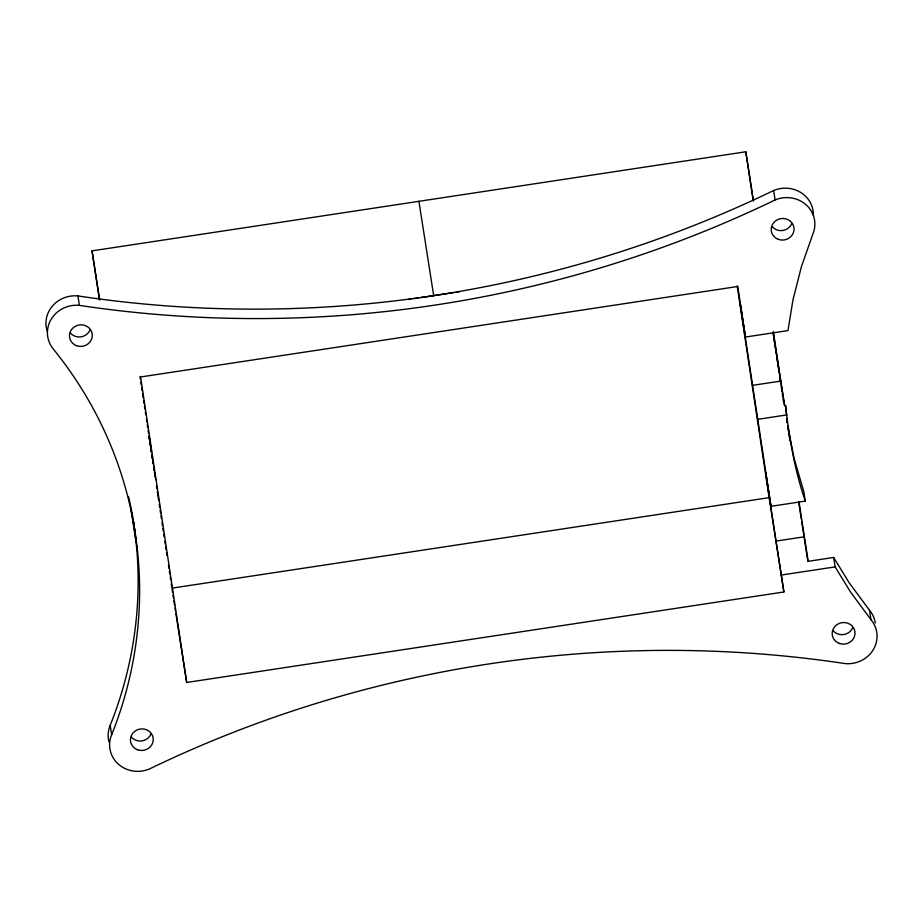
<?xml version="1.0" encoding="UTF-8"?>
<svg xmlns="http://www.w3.org/2000/svg" width="923" height="923" viewBox="0 0 923 923"><rect width="100%" height="100%" fill="white"/><g stroke="black" fill="none" stroke-linecap="round" stroke-linejoin="round"><path stroke-width="1.38" d="M99.338 299.271L92.035 250.86L745.796 151.776L753.514 201.052M408.104 299.514L410.943 299.087M413.792 298.648L418.05 298.002M420.9 297.575L453.585 292.626M456.424 292.187L459.273 291.76M787.642 425.503L794.195 458.766L803.829 491.682L805.306 501.12L770.97 506.323L740.108 303.09L745.426 337.045L787.965 330.596L792.995 299.744L801.441 266.609L812.805 234.211A28.601 26.963 -8.9 0 0 806.287 204.964A28.601 26.963 -8.9 0 0 775.101 199.945A1128.794 1064.046 -8.9 0 1 79.413 305.375A28.601 26.963 -8.9 0 0 51.1 319.404A28.601 26.963 -8.9 0 0 53.499 349.275A427.268 402.763 -8.9 0 1 111.671 734.743A28.601 26.963 -8.9 0 0 118.19 763.99A28.601 26.963 -8.9 0 0 149.376 768.997A1128.794 1064.046 -8.9 0 1 845.064 663.579A28.601 26.963 -8.9 0 0 873.377 649.55A28.601 26.963 -8.9 0 0 870.977 619.679L869.501 610.241L849.091 582.667L833.654 557.457L808.144 561.322L799.006 501.743M752.522 385.353L780.8 381.072L784.642 405.589L785.531 405.462C789.165 437.756 794.611 469.911 805.168 500.774L805.306 501.12M757.841 419.307L787.007 414.889M171.909 588.159L769.124 497.647L783.892 591.978L186.688 682.478L175.878 613.495M770.97 506.323L765.652 472.368L776.024 541.086L804.302 536.805M776.024 541.086L781.343 575.041L835.13 566.895L850.568 592.093L870.977 619.679M155.526 478.737L155.687 479.66M833.654 557.457L835.13 566.895M47.211 331.207A28.601 26.963 -8.9 0 1 77.936 295.937A1128.794 1064.046 -8.9 0 0 773.624 190.519L775.101 199.945M784.562 405.797L773.093 332.592L775.447 348.271M786.765 419.873L787.204 422.688L786.788 419.815M801.268 519.038L798.88 503.473M801.706 521.853L807.879 561.276M418.915 201.318L433.683 295.637M172.139 589.566L172.578 592.381M173.016 595.197L173.455 598.012M173.893 600.827L174.562 605.05M175.001 607.865L175.439 610.68M92.035 250.86L99.753 300.125M132.104 513.234L132.543 516.072M133.881 524.576L132.993 518.899L135.173 533.125M77.936 295.937L79.413 305.375M128.62 496.816A427.268 402.763 -8.9 0 1 110.195 725.316L111.671 734.743M149.088 436.094L150.68 446.432M154.51 472.115L155.11 476.06M150.864 447.667L151.51 451.878M151.903 454.462L152.433 458.004M152.007 455.65L152.364 458.004M152.895 461.546L153.322 464.35M153.749 467.165L154.314 470.868M787.85 426.899L789.961 440.882M773.312 331.426L780.8 381.072M745.796 151.776L753.11 200.187M775.885 351.121L776.312 353.971M776.739 356.82L779.104 372.477M779.531 375.326L780.823 383.864M781.25 386.714L781.896 390.994M782.323 393.833L782.762 396.682M783.189 399.532L783.615 402.382M745.426 337.045L737.789 286.476L140.584 376.976L186.688 682.478M781.343 575.041L783.892 591.978M737.177 285.934L769.124 497.647M150.011 442.417L150.334 444.609M151.13 449.87L151.476 452.178M152.791 460.335L153.322 463.808M153.691 466.277L154.279 470.222M154.614 472.414L155.26 476.753M139.961 376.434L140.388 379.284M140.827 382.122L141.254 384.96M141.68 387.81L142.107 390.648M142.534 393.486L143.18 397.755M143.607 400.594L144.034 403.432M144.473 406.282L144.899 409.12M145.326 411.958L145.753 414.808M146.399 419.065L146.826 421.903M147.253 424.753L147.68 427.591M148.107 430.43L148.545 433.279M148.972 436.118L149.618 440.375M150.045 443.225L150.472 446.063M150.899 448.901L151.326 451.751M151.753 454.589L152.399 458.858M153.691 467.373L154.118 470.222M154.545 473.061L155.191 477.329M156.472 485.844L156.898 488.694M157.337 491.532L158.618 500.058M159.264 504.327L159.691 507.165M160.117 510.004L160.544 512.842M160.983 515.692L161.41 518.53M162.056 522.799L162.483 525.637M162.91 528.475L163.336 531.325M163.763 534.163L164.19 537.001M164.836 541.27L165.263 544.109M165.69 546.947L166.128 549.796M166.555 552.635L166.982 555.473M168.482 565.418L168.909 568.268M169.336 571.106L169.774 573.944M170.201 576.794L170.628 579.632M171.274 583.89L171.701 586.74M135.808 537.394L136.246 540.243M130.928 508.573L136.085 542.747M136.512 545.597L137.158 549.866M149.203 436.994L149.676 440.213M785.531 405.462L786.431 414.046M786.892 418.35L787.342 422.642M108.995 741.977A28.601 26.963 -8.9 0 1 110.195 725.316M869.501 610.241A28.601 26.963 -8.9 0 1 875.292 623.002M773.624 190.519A28.601 26.963 -8.9 0 1 813.382 215.094M150.968 734.085A11.445 10.788 -8.9 0 1 131.378 737.062M852.725 627.744A11.445 10.788 -8.9 0 1 833.134 630.709M791.749 223.689A11.445 10.788 -8.9 0 1 772.159 226.654M89.993 330.042A11.445 10.788 -8.9 0 1 70.402 333.007M137.585 749.764A11.445 10.788 -8.9 0 0 153.16 737.962A11.445 10.788 -8.9 0 0 134.804 731.293A11.445 10.788 -8.9 0 0 137.585 749.764M839.342 643.423A11.445 10.788 -8.9 0 0 854.917 631.609A11.445 10.788 -8.9 0 0 836.55 624.952A11.445 10.788 -8.9 0 0 839.342 643.423M778.366 239.369A11.445 10.788 -8.9 0 0 793.942 227.566A11.445 10.788 -8.9 0 0 775.574 220.897A11.445 10.788 -8.9 0 0 778.366 239.369M76.609 345.71A11.445 10.788 -8.9 0 0 92.185 333.907A11.445 10.788 -8.9 0 0 73.828 327.25A11.445 10.788 -8.9 0 0 76.609 345.71"/></g></svg>
